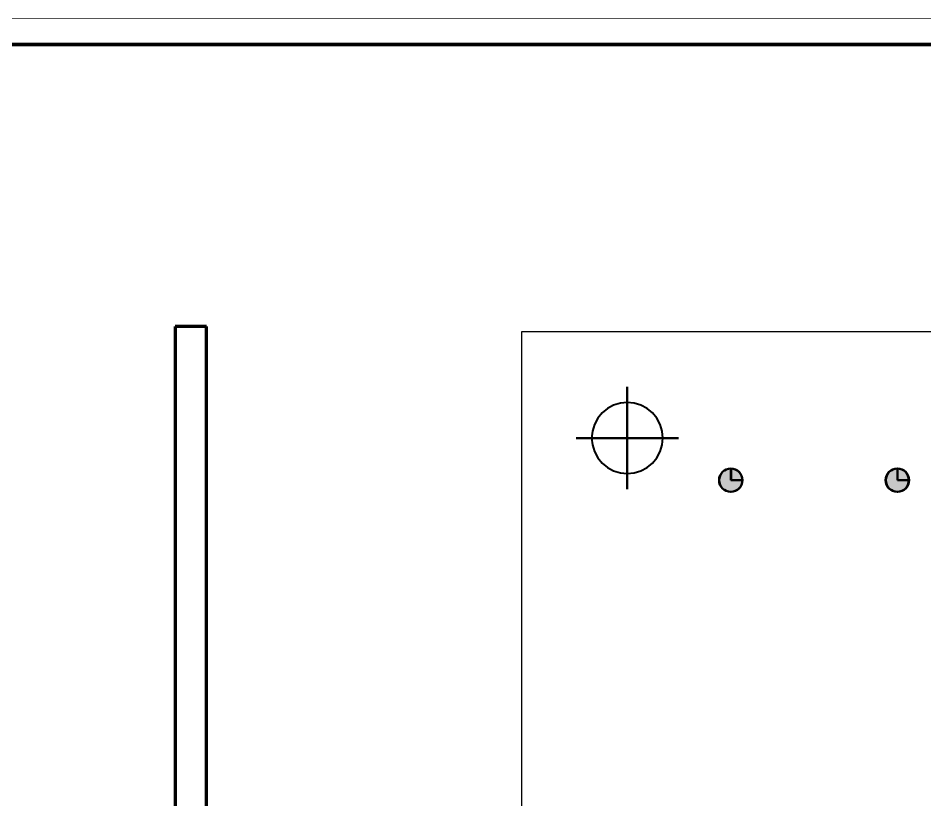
# Paper-space layout 'Layout1' of a CAD drawing. Header units: millimetres. Extents: x 0 to 841, y 0 to 594.
# Drawn here: x 395 to 568.9, y 444.5 to 594.4 of the extents above; entities that cross this region are included whole.
import ezdxf

# ---------------------------------------------------------------- set-up
doc = ezdxf.new("R2010")
doc.units = ezdxf.units.MM
doc.layers.get('0').update_dxf_attribs({"lineweight": 50})
for name, color, linetype in [('BottomLayer', 5, 'Continuous'), ('Sheet', 255, 'Continuous'), ('TopLayer', 1, 'Continuous')]:
    doc.layers.add(name, color=color, linetype=linetype)
doc.layers.add('маркировка', color=2, linetype='Continuous', lineweight=60)
doc.layers.add('Отверстия', color=7, linetype='Continuous', lineweight=30)

psp = doc.layouts.get("Layout1")

# ---------------------------------------------------------------- hatches: boundary and pattern name
at = {"lineweight": 50, "true_color": 0xf0f0f0}
h = psp.add_hatch(color=7, dxfattribs=at)
h.dxf.hatch_style = 1
h.paths.add_polyline_path([(531.716, 505.771), (531.716, 508.008, 0.4177727), (529.451, 505.771, 1), (533.926, 505.771)])
at = {"lineweight": 50}
h = psp.add_hatch(color=18, dxfattribs=at)
h.dxf.hatch_style = 1
h.paths.add_polyline_path([(531.689, 505.771), (533.899, 505.771, 0.4106633), (531.689, 508.008)])
h = psp.add_hatch(color=18, dxfattribs=at)
h.dxf.hatch_style = 1
h.paths.add_polyline_path([(531.716, 505.771), (533.926, 505.771, 0.4106633), (531.716, 508.008)])
at = {"lineweight": 30}
h = psp.add_hatch(color=18, dxfattribs=at)
h.dxf.hatch_style = 1
h.paths.add_polyline_path([(531.716, 505.771), (533.926, 505.771, 0.4106633), (531.716, 508.008)])
at = {"lineweight": 50, "true_color": 0xf0f0f0}
h = psp.add_hatch(color=7, dxfattribs=at)
h.dxf.hatch_style = 1
h.paths.add_polyline_path([(563.662, 505.771), (563.662, 508.008, 0.4177727), (561.397, 505.771, 1), (565.872, 505.771)])
at = {"lineweight": 50}
h = psp.add_hatch(color=18, dxfattribs=at)
h.dxf.hatch_style = 1
h.paths.add_polyline_path([(563.634, 505.771), (565.845, 505.771, 0.4106633), (563.634, 508.008)])
at = {"lineweight": 30}
h = psp.add_hatch(color=18, dxfattribs=at)
h.dxf.hatch_style = 1
h.paths.add_polyline_path([(563.662, 505.771), (565.872, 505.771, 0.4106633), (563.662, 508.008)])
at = {"lineweight": 50}
h = psp.add_hatch(color=18, dxfattribs=at)
h.dxf.hatch_style = 1
h.paths.add_polyline_path([(563.689, 505.771), (565.899, 505.771, 0.4106633), (563.689, 508.008)])
at = {"layer": 'BottomLayer', "lineweight": 25, "true_color": 0x000000}
h = psp.add_hatch(dxfattribs=at)
h.set_pattern_fill('ANSI31', color=18)
h.paths.add_polyline_path([(639.543, 446.804), (621.978, 464.369), (621.668, 464.832), (621.56, 465.378), (621.56, 478.3), (618.942, 480.918), (617.165, 480.918), (617.165, 475.884), (616.592, 475.884), (616.592, 472.956), (617.165, 472.956), (617.165, 468.381), (630.702, 454.844), (631.012, 454.381), (631.12, 453.834), (631.12, 399.992), (631.832, 399.446), (632.313, 398.819), (632.616, 398.09), (632.719, 397.306), (632.616, 396.523), (632.358, 395.902), (632.789, 395.614), (642.806, 405.631), (643.269, 405.94), (643.815, 406.049), (669.683, 406.049), (670.229, 406.761), (670.856, 407.242), (671.586, 407.544), (672.369, 407.647), (673.152, 407.544), (674.167, 407.124), (674.595, 407.335), (674.595, 416.019), (673.661, 416.953), (672.771, 416.836), (671.988, 416.939), (671.258, 417.241), (670.632, 417.722), (670.151, 418.349), (669.848, 419.078), (669.715, 420.09), (669.291, 420.299), (667.132, 418.141), (666.669, 417.832), (666.123, 417.723), (648.692, 417.723), (648.146, 417.832), (647.683, 418.141), (639.961, 425.863), (639.652, 426.326), (639.543, 426.872)])
h.paths.add_polyline_path([(674.595, 394.85), (674.595, 401.908), (674.087, 402.159), (673.882, 402.001), (673.152, 401.699), (672.369, 401.596), (671.586, 401.699), (670.856, 402.001), (670.229, 402.482), (669.683, 403.194), (644.406, 403.194), (633.19, 391.977), (633.384, 391.508), (637.522, 391.508), (639.912, 393.898), (639.876, 393.983), (639.773, 394.766), (639.876, 395.55), (640.179, 396.279), (640.66, 396.906), (641.286, 397.387), (642.016, 397.689), (642.799, 397.792), (643.582, 397.689), (644.312, 397.387), (644.939, 396.906), (645.42, 396.279), (645.722, 395.55), (645.825, 394.766), (645.722, 393.983), (645.42, 393.253), (644.939, 392.627), (644.312, 392.146), (643.582, 391.844), (642.799, 391.74), (641.909, 391.858), (639.123, 389.071), (638.66, 388.762), (638.113, 388.653), (622.467, 388.653), (621.921, 388.762), (621.458, 389.071), (615.943, 394.586), (576.908, 394.586), (576.658, 394.078), (576.84, 393.841), (577.142, 393.111), (577.245, 392.328), (577.142, 391.545), (576.84, 390.815), (576.359, 390.188), (575.647, 389.642), (575.647, 360.915), (578.976, 357.586), (580.402, 357.586), (580.653, 358.094), (580.336, 358.506), (580.034, 359.236), (579.931, 360.019), (580.034, 360.802), (580.336, 361.532), (580.817, 362.159), (581.444, 362.64), (581.687, 362.74), (581.947, 363.13), (606.636, 387.819), (607.099, 388.128), (607.646, 388.237), (616.821, 388.237), (617.368, 388.128), (617.831, 387.819), (621.47, 384.18), (621.864, 384.206), (622.49, 384.687), (623.22, 384.989), (624.003, 385.092), (624.786, 384.989), (625.516, 384.687), (626.143, 384.206), (626.624, 383.579), (626.926, 382.85), (627.029, 382.066), (626.926, 381.283), (626.624, 380.553), (626.143, 379.927), (625.516, 379.446), (624.786, 379.144), (624.003, 379.04), (623.22, 379.144), (622.641, 379.384), (622.267, 379.151), (622.184, 379.042), (622.254, 378.51), (622.151, 377.727), (621.927, 377.187), (622.202, 376.758), (622.26, 376.719), (622.581, 376.761), (623.364, 376.658), (624.094, 376.356), (624.72, 375.875), (625.201, 375.248), (625.504, 374.518), (625.607, 373.735), (625.504, 372.952), (625.201, 372.222), (625.041, 372.013), (625.291, 371.505), (651.25, 371.505)])
h.paths.add_polyline_path([(605.895, 389.716), (605.592, 388.986), (605.112, 388.36), (604.485, 387.879), (603.755, 387.576), (602.972, 387.473), (602.189, 387.576), (601.459, 387.879), (600.832, 388.36), (600.351, 388.986), (600.049, 389.716), (599.946, 390.499), (600.049, 391.282), (600.351, 392.012), (600.832, 392.639), (601.459, 393.12), (602.189, 393.422), (602.972, 393.525), (603.755, 393.422), (604.485, 393.12), (605.112, 392.639), (605.592, 392.012), (605.895, 391.282), (605.998, 390.499)], flags=16)
h.paths.add_polyline_path([(600.707, 390.499, -1), (605.182, 390.499, -1)], flags=0)
h.paths.add_polyline_path([(605.155, 390.499), (605.182, 390.499, 0.4106633), (602.972, 392.736), (602.972, 392.736, -0.4071214)], flags=0)
h.paths.add_polyline_path([(602.945, 390.499), (602.945, 392.736), (602.972, 392.736), (602.972, 390.499)], flags=0)
h.paths.add_polyline_path([(615.852, 403.353), (615.421, 403.066), (615.547, 402.763), (615.65, 401.98), (615.547, 401.197), (615.244, 400.467), (614.764, 399.84), (614.137, 399.359), (613.407, 399.057), (612.624, 398.954), (611.841, 399.057), (611.111, 399.359), (610.484, 399.84), (609.938, 400.553), (573.693, 400.553), (571.089, 397.949), (571.3, 397.441), (616.534, 397.441), (617.08, 397.332), (617.543, 397.023), (623.058, 391.508), (627.034, 391.508), (627.228, 391.977)])
h.paths.add_polyline_path([(572.092, 402.989), (572.555, 403.299), (573.102, 403.407), (609.968, 403.407), (610.003, 403.493), (610.484, 404.12), (611, 404.515), (610.878, 405.009), (610.87, 405.023), (552.865, 405.023), (514.573, 366.731), (514.11, 366.422), (513.564, 366.313), (512.327, 366.313), (512.294, 365.816), (513.269, 365.412), (514.073, 364.796), (514.69, 363.992), (514.903, 363.479), (532.582, 363.479)])
h.paths.add_polyline_path([(533.899, 377.771, -1), (529.424, 377.771, -1)], flags=16)
h.paths.add_polyline_path([(568.493, 390.755), (568.493, 394.635), (567.985, 394.845), (534.182, 361.042), (533.719, 360.732), (533.173, 360.624), (514.903, 360.624), (514.69, 360.111), (514.073, 359.307), (513.269, 358.69), (512.333, 358.302), (511.329, 358.17), (510.324, 358.302), (509.388, 358.69), (508.794, 359.146), (508.286, 358.896), (508.286, 355.319), (508.794, 355.069), (509.279, 355.441), (510.268, 355.851), (510.821, 355.923), (510.821, 354.916, -0.0843103), (511.837, 354.935), (511.837, 355.923), (512.39, 355.851), (513.378, 355.441), (514.227, 354.79), (514.879, 353.941), (515.288, 352.952), (515.361, 352.399), (514.385, 352.399, -0.0384593), (514.421, 351.934, -0.0456959), (514.371, 351.383), (515.361, 351.383), (515.288, 350.83), (514.879, 349.842), (514.227, 348.993), (513.378, 348.341), (512.39, 347.932), (511.837, 347.859), (511.837, 348.933, -0.0843103), (510.821, 348.953), (510.821, 347.859), (510.268, 347.932), (509.279, 348.341), (508.794, 348.714), (508.286, 348.463), (508.286, 344.887), (508.794, 344.636), (509.388, 345.092), (510.324, 345.48), (511.329, 345.612), (512.333, 345.48), (513.269, 345.092), (514.073, 344.476), (514.69, 343.672), (515.078, 342.736), (515.21, 341.731), (515.078, 340.727), (514.69, 339.791), (514.073, 338.987), (513.269, 338.37), (512.333, 337.982), (511.329, 337.85), (510.324, 337.982), (509.388, 338.37), (508.794, 338.826), (508.286, 338.576), (508.286, 334.727), (508.794, 334.476), (509.388, 334.932), (510.324, 335.32), (511.329, 335.452), (512.333, 335.32), (512.846, 335.108)])

# ---------------------------------------------------------------- linework, layer by layer
at = {"lineweight": 50}
for p, q in [((511.816, 504.032), (511.816, 523.697)), ((501.983, 513.864), (521.649, 513.864)), ((531.689, 508.008), (531.689, 505.771)), ((531.716, 508.008), (531.716, 505.771)), ((563.634, 508.008), (563.634, 505.771)), ((563.689, 508.008), (563.689, 505.771)), ((531.689, 505.771), (533.899, 505.771)), ((531.716, 505.771), (533.926, 505.771)), ((563.634, 505.771), (565.845, 505.771)), ((563.689, 505.771), (565.899, 505.771))]:
    psp.add_line(p, q, dxfattribs=at)
at = {"lineweight": 30}
for p, q in [((531.716, 508.008), (531.716, 505.771)), ((563.662, 508.008), (563.662, 505.771)), ((531.716, 505.771), (533.926, 505.771)), ((563.662, 505.771), (565.872, 505.771))]:
    psp.add_line(p, q, dxfattribs=at)
at = {"lineweight": 50}
for centre in [(531.662, 505.771), (531.689, 505.771), (563.607, 505.771), (563.662, 505.771)]:
    psp.add_circle(centre, 2.237, dxfattribs=at)
at = {"color": 18, "lineweight": 30}
for centre in [(531.689, 505.771), (563.634, 505.771)]:
    psp.add_circle(centre, 2.237, dxfattribs=at)
at = {"layer": 'BottomLayer', "color": 18, "lineweight": 25}
psp.add_lwpolyline([(491.549, 534.231), (491.549, 255.911), (749.329, 255.771), (749.689, 256.13), (749.689, 406.755), (749.689, 478.891), (749.689, 534.231)], close=True, dxfattribs=at)
psp.add_lwpolyline([(491.549, 534.231), (491.549, 255.911), (749.329, 255.771), (749.689, 256.13), (749.689, 406.755), (749.689, 478.891), (749.689, 534.231)], close=True, dxfattribs=at)
at = {"layer": 'Sheet'}
for points, const_width in [([(0.153, 594.346), (841.11, 594.346), (841.11, 0.388), (0.153, 0.388), (0.153, 594.346)], 0.0991), ([(20.153, 589.346), (836.153, 589.346)], 0.749)]:
    psp.add_lwpolyline(points, dxfattribs=dict(at, const_width=const_width))
at = {"layer": 'TopLayer', "color": 18, "lineweight": 0}
for p, q in [((749.689, 534.231), (491.549, 534.231)), ((491.549, 534.231), (491.549, 255.911))]:
    psp.add_line(p, q, dxfattribs=at)
at = {"layer": 'маркировка', "lineweight": 100}
for p, q in [((425.105, 535.232), (425.105, 256.912)), ((431.105, 535.232), (425.105, 535.232)), ((431.105, 256.912), (431.105, 535.232))]:
    psp.add_line(p, q, dxfattribs=at)
at = {"layer": 'Отверстия', "lineweight": 40}
for p, q in [((509.201, 520.177), (508.02, 519.546)), ((510.483, 520.566), (509.201, 520.177)), ((511.816, 520.697), (510.483, 520.566)), ((513.149, 520.566), (511.816, 520.697)), ((514.431, 520.177), (513.149, 520.566)), ((515.612, 519.546), (514.431, 520.177)), ((506.985, 518.696), (506.135, 517.661)), ((508.02, 519.546), (506.985, 518.696)), ((516.648, 518.696), (515.612, 519.546)), ((517.497, 517.661), (516.648, 518.696)), ((506.135, 517.661), (505.503, 516.479)), ((518.129, 516.479), (517.497, 517.661)), ((505.115, 515.198), (504.983, 513.864)), ((505.503, 516.479), (505.115, 515.198)), ((518.518, 515.198), (518.129, 516.479)), ((518.649, 513.864), (518.518, 515.198)), ((504.983, 513.864), (505.115, 512.531)), ((518.518, 512.531), (518.649, 513.864)), ((505.115, 512.531), (505.503, 511.25)), ((518.129, 511.25), (518.518, 512.531)), ((505.503, 511.25), (506.135, 510.068)), ((506.135, 510.068), (506.985, 509.033)), ((516.648, 509.033), (517.497, 510.068)), ((517.497, 510.068), (518.129, 511.25)), ((506.985, 509.033), (508.02, 508.183)), ((508.02, 508.183), (509.201, 507.552)), ((514.431, 507.552), (515.612, 508.183)), ((515.612, 508.183), (516.648, 509.033)), ((509.201, 507.552), (510.483, 507.163)), ((510.483, 507.163), (511.816, 507.032)), ((511.816, 507.032), (513.149, 507.163)), ((513.149, 507.163), (514.431, 507.552))]:
    psp.add_line(p, q, dxfattribs=at)

doc.saveas('drawing.dxf')
